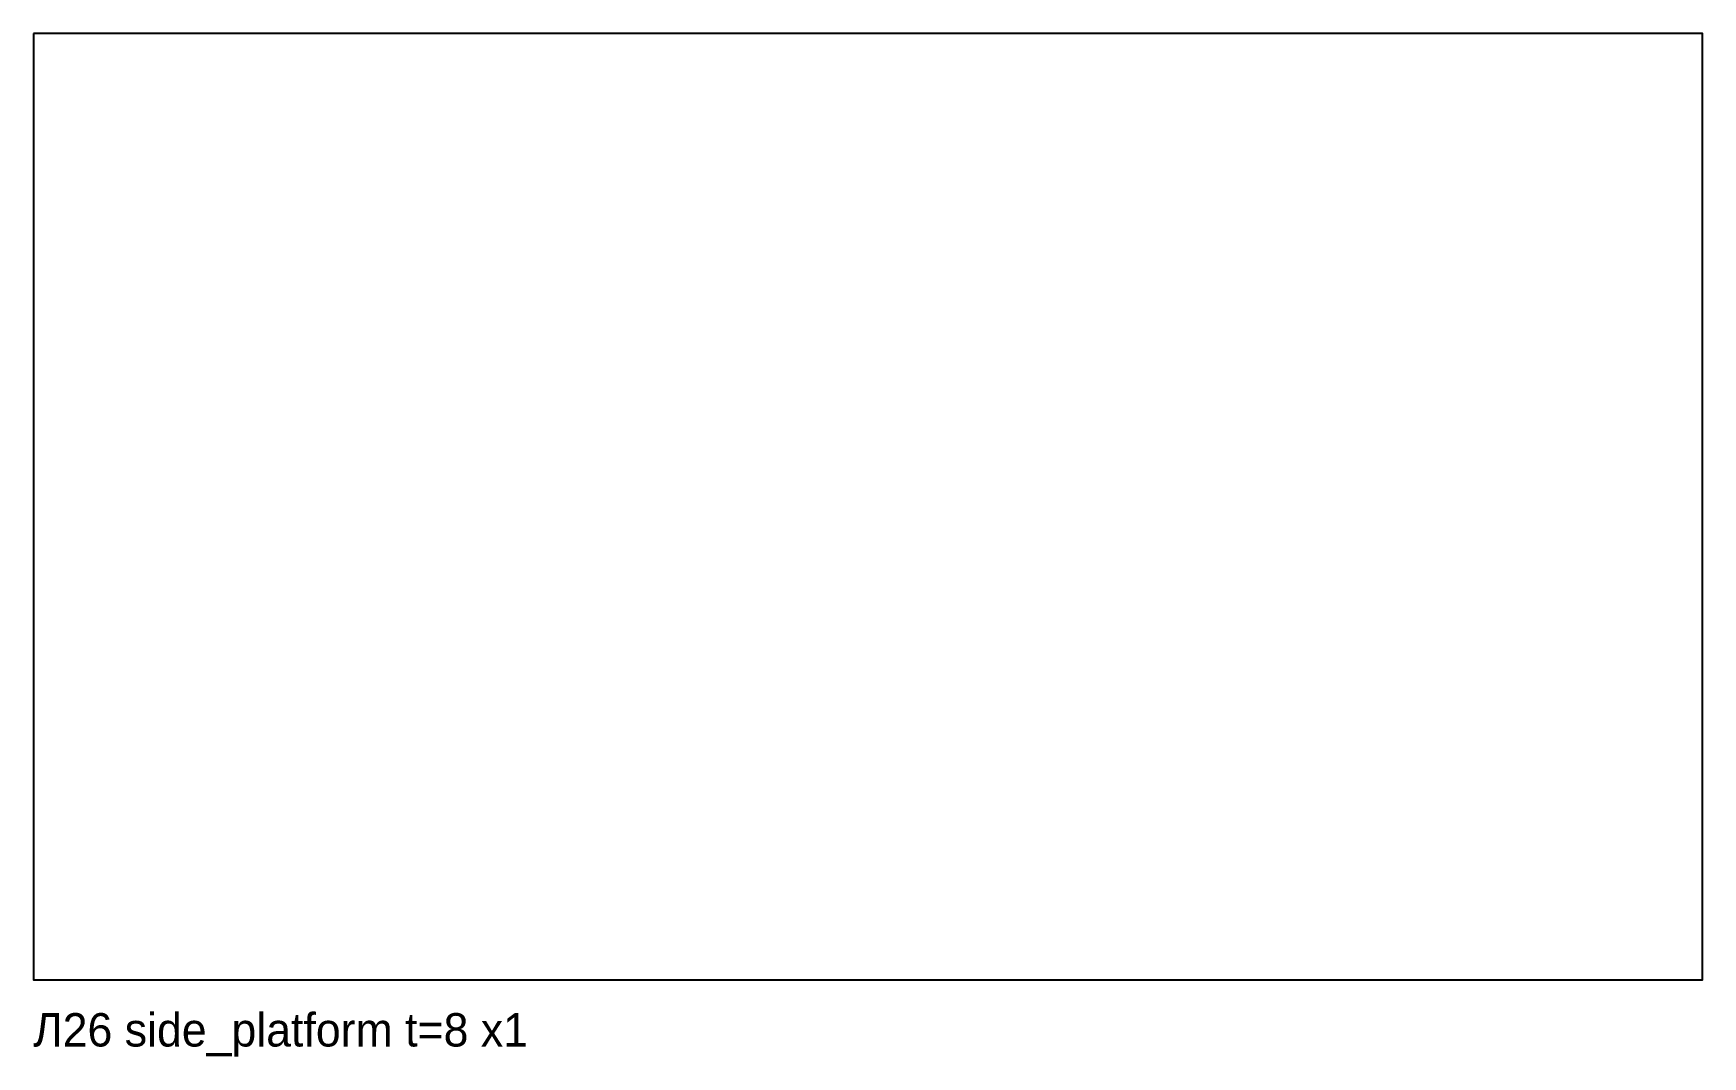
# Model space of a CAD drawing. Header units: millimetres. Extents: x 0 to 300, y -14 to 170.
import ezdxf

# ---------------------------------------------------------------- set-up
doc = ezdxf.new("R2010")
doc.units = ezdxf.units.MM

msp = doc.modelspace()

# ---------------------------------------------------------------- linework, layer by layer
at = {"layer": 'CUT'}
msp.add_lwpolyline([(0, 170), (0, 85), (0, 0), (150, 0), (300, 0), (300, 85), (300, 170), (150, 170), (0, 170)], close=True, dxfattribs=at)

# ---------------------------------------------------------------- texts
at = {"layer": 'TEXT'}
msp.add_text('Л26 side_platform t=8 x1', height=6, dxfattribs=at).set_placement((0, -12))

doc.saveas('drawing.dxf')
